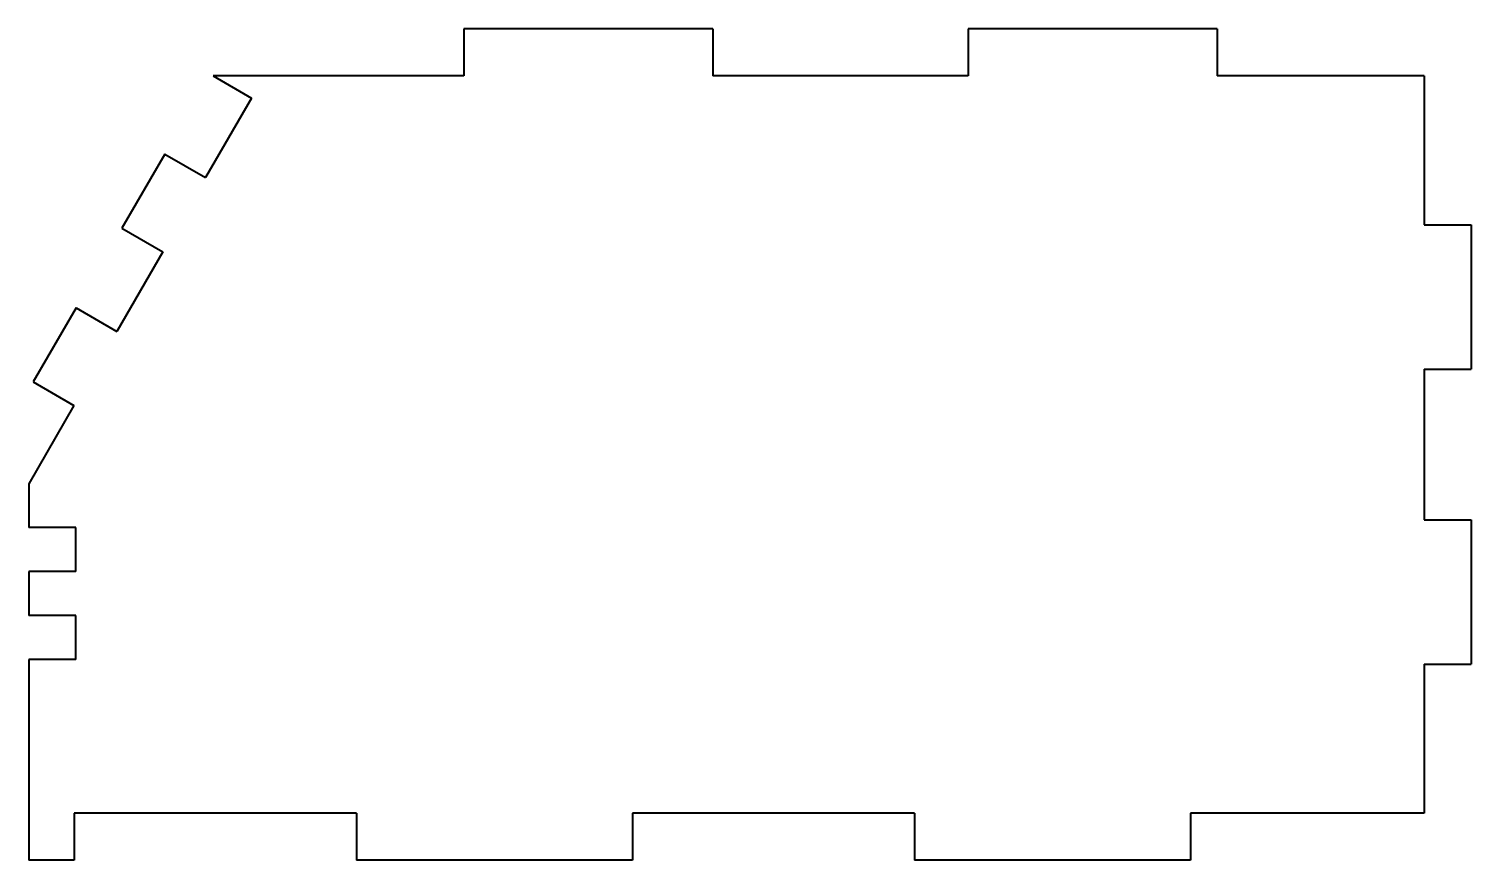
# Model space of a CAD drawing. Header units: inches. Extents: x 0.67 to 4.29, y -0.43 to 1.65.
import ezdxf

# ---------------------------------------------------------------- set-up
doc = ezdxf.new("R2010")
doc.units = ezdxf.units.IN
doc.header["$MEASUREMENT"] = 0
doc.layers.add('Visible', color=7, linetype='Continuous', lineweight=40)

msp = doc.modelspace()

# ---------------------------------------------------------------- linework, layer by layer
at = {"layer": 'Visible'}
for p, q in [((2.3869, 1.6535), (1.7613, 1.6535)), ((1.7613, 1.6535), (1.7613, 1.5354)), ((2.3869, 1.6535), (2.3869, 1.5354)), ((3.6539, 1.6535), (3.0283, 1.6535)), ((3.0283, 1.6535), (3.0283, 1.5354)), ((3.6539, 1.6535), (3.6539, 1.5354)), ((1.7613, 1.5354), (1.1318, 1.5354)), ((1.1318, 1.5354), (1.2282, 1.4798)), ((3.0283, 1.5354), (2.3869, 1.5354)), ((4.1732, 1.5354), (3.6539, 1.5354)), ((4.1732, 1.5354), (4.1732, 1.1614)), ((1.2282, 1.4798), (1.1128, 1.2801)), ((1.0106, 1.3391), (0.9031, 1.153)), ((1.0106, 1.3391), (1.1128, 1.2801)), ((4.1732, 1.1614), (4.2913, 1.1614)), ((4.2913, 1.1614), (4.2913, 0.7992)), ((0.9031, 1.153), (1.0054, 1.094)), ((1.0054, 1.094), (0.8901, 0.8942)), ((0.7878, 0.9533), (0.6804, 0.7672)), ((0.7878, 0.9533), (0.8901, 0.8942)), ((4.1732, 0.7992), (4.1732, 0.4213)), ((4.1732, 0.7992), (4.2913, 0.7992)), ((0.6804, 0.7672), (0.7826, 0.7081)), ((0.7826, 0.7081), (0.6693, 0.5118)), ((0.6693, 0.5118), (0.6693, 0.4016)), ((0.7874, 0.4016), (0.6693, 0.4016)), ((0.7874, 0.2913), (0.7874, 0.4016)), ((4.1732, 0.4213), (4.2913, 0.4213)), ((4.2913, 0.4213), (4.2913, 0.0591)), ((0.7874, 0.2913), (0.6693, 0.2913)), ((0.6693, 0.2913), (0.6693, 0.1811)), ((0.7874, 0.1811), (0.6693, 0.1811)), ((0.7874, 0.0709), (0.7874, 0.1811)), ((0.7874, 0.0709), (0.6693, 0.0709)), ((0.6693, 0.0709), (0.6693, -0.4331)), ((4.1732, 0.0591), (4.1732, -0.315)), ((4.1732, 0.0591), (4.2913, 0.0591)), ((0.7835, -0.315), (0.7835, -0.4331)), ((1.4921, -0.315), (0.7835, -0.315)), ((1.4921, -0.315), (1.4921, -0.4331)), ((2.185, -0.315), (2.185, -0.4331)), ((2.8937, -0.315), (2.185, -0.315)), ((2.8937, -0.315), (2.8937, -0.4331)), ((3.5866, -0.315), (3.5866, -0.4331)), ((4.1732, -0.315), (3.5866, -0.315)), ((0.7835, -0.4331), (0.6693, -0.4331)), ((2.185, -0.4331), (1.4921, -0.4331)), ((3.5866, -0.4331), (2.8937, -0.4331))]:
    msp.add_line(p, q, dxfattribs=at)

doc.saveas('drawing.dxf')
